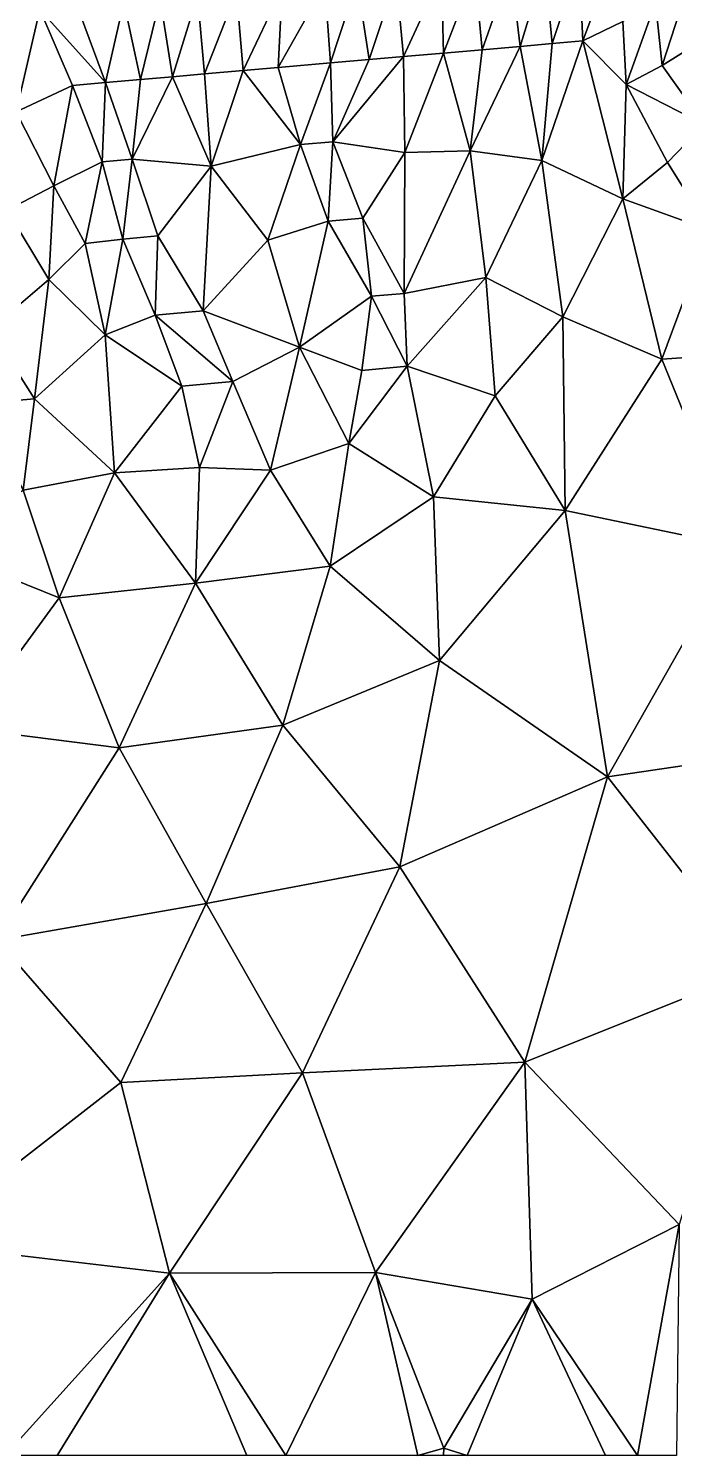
# Model space of a CAD drawing. Extents: x 993 to 3979, y 358 to 2875.
# Drawn here: x 1988 to 2368, y 358 to 1197 of the extents above; entities that cross this region are included whole.
import ezdxf

# ---------------------------------------------------------------- set-up
doc = ezdxf.new("R2010")
doc.units = 0
doc.header["$MEASUREMENT"] = 0

msp = doc.modelspace()

# ---------------------------------------------------------------- linework, layer by layer
at = {"layer": 'modelTopoInnerCoarse_ts', "color": 2}
for points in [[(2291.7, 1234.58, 2576.25), (2277.22, 1186.87, 2592.69), (2271.6, 1232.82, 2564.01), (2291.7, 1234.58, 2576.25)], [(2295.85, 1188.5, 2608.85), (2277.22, 1186.87, 2592.69), (2291.7, 1234.58, 2576.25), (2295.85, 1188.5, 2608.85)], [(2311.91, 1236.34, 2588.23), (2295.85, 1188.5, 2608.85), (2291.7, 1234.58, 2576.25), (2311.91, 1236.34, 2588.23)], [(2311.91, 1236.34, 2588.23), (2314.03, 1190.09, 2626.2), (2295.85, 1188.5, 2608.85), (2311.91, 1236.34, 2588.23)], [(2314.03, 1190.09, 2626.2), (2311.91, 1236.34, 2588.23), (2331.78, 1238.08, 2601.09), (2314.03, 1190.09, 2626.2)], [(2314.03, 1190.09, 2626.2), (2331.78, 1238.08, 2601.09), (2337.59, 1201.45, 2620.51), (2314.03, 1190.09, 2626.2)], [(2204.21, 1226.92, 2546.17), (2188.41, 1179.1, 2566.09), (2181.26, 1224.91, 2541.5), (2204.21, 1226.92, 2546.17)], [(2208.61, 1180.87, 2578.07), (2188.41, 1179.1, 2566.09), (2204.21, 1226.92, 2546.17), (2208.61, 1180.87, 2578.07)], [(2208.61, 1180.87, 2578.07), (2204.21, 1226.92, 2546.17), (2230.88, 1229.26, 2540.9), (2208.61, 1180.87, 2578.07)], [(2208.61, 1180.87, 2578.07), (2230.88, 1229.26, 2540.9), (2232.01, 1182.91, 2581.53), (2208.61, 1180.87, 2578.07)], [(2232.01, 1182.91, 2581.53), (2230.88, 1229.26, 2540.9), (2250.49, 1230.97, 2554.44), (2232.01, 1182.91, 2581.53)], [(2232.01, 1182.91, 2581.53), (2250.49, 1230.97, 2554.44), (2254.69, 1184.9, 2586.9), (2232.01, 1182.91, 2581.53)], [(2271.6, 1232.82, 2564.01), (2254.69, 1184.9, 2586.9), (2250.49, 1230.97, 2554.44), (2271.6, 1232.82, 2564.01)], [(2277.22, 1186.87, 2592.69), (2254.69, 1184.9, 2586.9), (2271.6, 1232.82, 2564.01), (2277.22, 1186.87, 2592.69)], [(2087.37, 1216.7, 2528.44), (2072.75, 1168.98, 2545.24), (2065.42, 1214.78, 2521.13), (2087.37, 1216.7, 2528.44)], [(2091.44, 1170.62, 2561.24), (2072.75, 1168.98, 2545.24), (2087.37, 1216.7, 2528.44), (2091.44, 1170.62, 2561.24)], [(2110.39, 1218.71, 2532.91), (2091.44, 1170.62, 2561.24), (2087.37, 1216.7, 2528.44), (2110.39, 1218.71, 2532.91)], [(2110.39, 1218.71, 2532.91), (2114.23, 1172.61, 2566.32), (2091.44, 1170.62, 2561.24), (2110.39, 1218.71, 2532.91)], [(2137.27, 1221.06, 2527.1), (2114.23, 1172.61, 2566.32), (2110.39, 1218.71, 2532.91), (2137.27, 1221.06, 2527.1)], [(2137.27, 1221.06, 2527.1), (2134.8, 1174.41, 2577.32), (2114.23, 1172.61, 2566.32), (2137.27, 1221.06, 2527.1)], [(2162.28, 1223.25, 2526.28), (2165.57, 1177.1, 2561.13), (2134.8, 1174.41, 2577.32), (2162.28, 1223.25, 2526.28)], [(2162.28, 1223.25, 2526.28), (2134.8, 1174.41, 2577.32), (2137.27, 1221.06, 2527.1), (2162.28, 1223.25, 2526.28)], [(2181.26, 1224.91, 2541.5), (2165.57, 1177.1, 2561.13), (2162.28, 1223.25, 2526.28), (2181.26, 1224.91, 2541.5)], [(2188.41, 1179.1, 2566.09), (2165.57, 1177.1, 2561.13), (2181.26, 1224.91, 2541.5), (2188.41, 1179.1, 2566.09)], [(2360.62, 1175.61, 2651.1), (2356.7, 1212.41, 2626.67), (2376.17, 1223.41, 2631.84), (2360.62, 1175.61, 2651.1)], [(2360.62, 1175.61, 2651.1), (2376.17, 1223.41, 2631.84), (2377.89, 1186.42, 2662.16), (2360.62, 1175.61, 2651.1)], [(1994.7, 1208.59, 2512.16), (2016.63, 1210.51, 2519.52), (2033.24, 1165.52, 2518.91), (1994.7, 1208.59, 2512.16)], [(2044.1, 1212.91, 2512.12), (2033.24, 1165.52, 2518.91), (2016.63, 1210.51, 2519.52), (2044.1, 1212.91, 2512.12)], [(2053.85, 1167.33, 2529.8), (2033.24, 1165.52, 2518.91), (2044.1, 1212.91, 2512.12), (2053.85, 1167.33, 2529.8)], [(2065.42, 1214.78, 2521.13), (2053.85, 1167.33, 2529.8), (2044.1, 1212.91, 2512.12), (2065.42, 1214.78, 2521.13)], [(2072.75, 1168.98, 2545.24), (2053.85, 1167.33, 2529.8), (2065.42, 1214.78, 2521.13), (2072.75, 1168.98, 2545.24)], [(2356.7, 1212.41, 2626.67), (2339.47, 1164.47, 2650.39), (2337.59, 1201.45, 2620.51), (2356.7, 1212.41, 2626.67)], [(2356.7, 1212.41, 2626.67), (2360.62, 1175.61, 2651.1), (2339.47, 1164.47, 2650.39), (2356.7, 1212.41, 2626.67)], [(2337.59, 1201.45, 2620.51), (2339.47, 1164.47, 2650.39), (2314.03, 1190.09, 2626.2), (2337.59, 1201.45, 2620.51)]]:
    msp.add_3dface(points, dxfattribs=at)
at = {"layer": 'modelTopoOuterCoarse_ts', "color": 42}
for points in [[(1994.7, 1208.59, 2512.16), (1955.93, 1197.06, 2488.24), (1962.4, 1252.2, 2488.77), (1994.7, 1208.59, 2512.16)], [(1980.67, 1148.4, 2475.95), (1955.93, 1197.06, 2488.24), (1994.7, 1208.59, 2512.16), (1980.67, 1148.4, 2475.95)], [(2013.89, 1163.83, 2504.67), (1980.67, 1148.4, 2475.95), (1994.7, 1208.59, 2512.16), (2013.89, 1163.83, 2504.67)], [(2033.24, 1165.52, 2518.91), (2013.89, 1163.83, 2504.67), (1994.7, 1208.59, 2512.16), (2033.24, 1165.52, 2518.91)], [(2254.69, 1184.9, 2586.9), (2247.65, 1125.45, 2643.35), (2232.01, 1182.91, 2581.53), (2254.69, 1184.9, 2586.9)], [(2247.65, 1125.45, 2643.35), (2277.22, 1186.87, 2592.69), (2289.89, 1119.8, 2672.05), (2247.65, 1125.45, 2643.35)], [(2277.22, 1186.87, 2592.69), (2247.65, 1125.45, 2643.35), (2254.69, 1184.9, 2586.9), (2277.22, 1186.87, 2592.69)], [(2295.85, 1188.5, 2608.85), (2289.89, 1119.8, 2672.05), (2277.22, 1186.87, 2592.69), (2295.85, 1188.5, 2608.85)], [(2337.47, 1097.21, 2713.76), (2289.89, 1119.8, 2672.05), (2314.03, 1190.09, 2626.2), (2337.47, 1097.21, 2713.76)], [(2314.03, 1190.09, 2626.2), (2289.89, 1119.8, 2672.05), (2295.85, 1188.5, 2608.85), (2314.03, 1190.09, 2626.2)], [(2339.47, 1164.47, 2650.39), (2337.47, 1097.21, 2713.76), (2314.03, 1190.09, 2626.2), (2339.47, 1164.47, 2650.39)], [(2377.89, 1186.42, 2662.16), (2385.25, 1140.96, 2697.78), (2360.62, 1175.61, 2651.1), (2377.89, 1186.42, 2662.16)], [(2165.57, 1177.1, 2561.13), (2147.9, 1129.12, 2586.05), (2134.8, 1174.41, 2577.32), (2165.57, 1177.1, 2561.13)], [(2166.97, 1130.78, 2601.07), (2147.9, 1129.12, 2586.05), (2165.57, 1177.1, 2561.13), (2166.97, 1130.78, 2601.07)], [(2166.97, 1130.78, 2601.07), (2165.57, 1177.1, 2561.13), (2188.41, 1179.1, 2566.09), (2166.97, 1130.78, 2601.07)], [(2188.41, 1179.1, 2566.09), (2208.61, 1180.87, 2578.07), (2166.97, 1130.78, 2601.07), (2188.41, 1179.1, 2566.09)], [(2166.97, 1130.78, 2601.07), (2208.61, 1180.87, 2578.07), (2209.39, 1124.54, 2619.94), (2166.97, 1130.78, 2601.07)], [(2232.01, 1182.91, 2581.53), (2209.39, 1124.54, 2619.94), (2208.61, 1180.87, 2578.07), (2232.01, 1182.91, 2581.53)], [(2209.39, 1124.54, 2619.94), (2232.01, 1182.91, 2581.53), (2247.65, 1125.45, 2643.35), (2209.39, 1124.54, 2619.94)], [(2339.47, 1164.47, 2650.39), (2360.62, 1175.61, 2651.1), (2385.25, 1140.96, 2697.78), (2339.47, 1164.47, 2650.39)], [(2053.85, 1167.33, 2529.8), (2048.97, 1120.46, 2520.64), (2033.24, 1165.52, 2518.91), (2053.85, 1167.33, 2529.8)], [(2053.85, 1167.33, 2529.8), (2072.75, 1168.98, 2545.24), (2048.97, 1120.46, 2520.64), (2053.85, 1167.33, 2529.8)], [(2095.42, 1116.32, 2555.4), (2048.97, 1120.46, 2520.64), (2072.75, 1168.98, 2545.24), (2095.42, 1116.32, 2555.4)], [(2095.42, 1116.32, 2555.4), (2072.75, 1168.98, 2545.24), (2091.44, 1170.62, 2561.24), (2095.42, 1116.32, 2555.4)], [(2114.23, 1172.61, 2566.32), (2095.42, 1116.32, 2555.4), (2091.44, 1170.62, 2561.24), (2114.23, 1172.61, 2566.32)], [(2147.9, 1129.12, 2586.05), (2095.42, 1116.32, 2555.4), (2114.23, 1172.61, 2566.32), (2147.9, 1129.12, 2586.05)], [(2134.8, 1174.41, 2577.32), (2147.9, 1129.12, 2586.05), (2114.23, 1172.61, 2566.32), (2134.8, 1174.41, 2577.32)], [(2002.93, 1104.78, 2474.16), (1980.67, 1148.4, 2475.95), (2013.89, 1163.83, 2504.67), (2002.93, 1104.78, 2474.16)], [(2013.89, 1163.83, 2504.67), (2031.24, 1118.91, 2502.09), (2002.93, 1104.78, 2474.16), (2013.89, 1163.83, 2504.67)], [(2033.24, 1165.52, 2518.91), (2031.24, 1118.91, 2502.09), (2013.89, 1163.83, 2504.67), (2033.24, 1165.52, 2518.91)], [(2048.97, 1120.46, 2520.64), (2031.24, 1118.91, 2502.09), (2033.24, 1165.52, 2518.91), (2048.97, 1120.46, 2520.64)], [(2339.47, 1164.47, 2650.39), (2363.73, 1118.57, 2701.97), (2337.47, 1097.21, 2713.76), (2339.47, 1164.47, 2650.39)], [(2339.47, 1164.47, 2650.39), (2385.25, 1140.96, 2697.78), (2363.73, 1118.57, 2701.97), (2339.47, 1164.47, 2650.39)], [(2002.93, 1104.78, 2474.16), (1975.42, 1090.45, 2453.13), (1980.67, 1148.4, 2475.95), (2002.93, 1104.78, 2474.16)], [(2385.25, 1140.96, 2697.78), (2388.59, 1078.69, 2753.55), (2363.73, 1118.57, 2701.97), (2385.25, 1140.96, 2697.78)], [(2147.9, 1129.12, 2586.05), (2128.66, 1072.84, 2532.88), (2095.42, 1116.32, 2555.4), (2147.9, 1129.12, 2586.05)], [(2164.13, 1084.1, 2586.48), (2128.66, 1072.84, 2532.88), (2147.9, 1129.12, 2586.05), (2164.13, 1084.1, 2586.48)], [(2166.97, 1130.78, 2601.07), (2164.13, 1084.1, 2586.48), (2147.9, 1129.12, 2586.05), (2166.97, 1130.78, 2601.07)], [(2184.59, 1085.89, 2597.75), (2164.13, 1084.1, 2586.48), (2166.97, 1130.78, 2601.07), (2184.59, 1085.89, 2597.75)], [(2166.97, 1130.78, 2601.07), (2209.39, 1124.54, 2619.94), (2184.59, 1085.89, 2597.75), (2166.97, 1130.78, 2601.07)], [(2208.94, 1041.58, 2576.52), (2184.59, 1085.89, 2597.75), (2209.39, 1124.54, 2619.94), (2208.94, 1041.58, 2576.52)], [(2257.02, 1050.96, 2645), (2208.94, 1041.58, 2576.52), (2247.65, 1125.45, 2643.35), (2257.02, 1050.96, 2645)], [(2209.39, 1124.54, 2619.94), (2247.65, 1125.45, 2643.35), (2208.94, 1041.58, 2576.52), (2209.39, 1124.54, 2619.94)], [(2247.65, 1125.45, 2643.35), (2289.89, 1119.8, 2672.05), (2257.02, 1050.96, 2645), (2247.65, 1125.45, 2643.35)], [(2031.24, 1118.91, 2502.09), (2021.28, 1070.98, 2489.47), (2002.93, 1104.78, 2474.16), (2031.24, 1118.91, 2502.09)], [(2043.46, 1073.54, 2513.15), (2021.28, 1070.98, 2489.47), (2031.24, 1118.91, 2502.09), (2043.46, 1073.54, 2513.15)], [(2048.97, 1120.46, 2520.64), (2043.46, 1073.54, 2513.15), (2031.24, 1118.91, 2502.09), (2048.97, 1120.46, 2520.64)], [(2064.09, 1075.35, 2524.01), (2043.46, 1073.54, 2513.15), (2048.97, 1120.46, 2520.64), (2064.09, 1075.35, 2524.01)], [(2095.42, 1116.32, 2555.4), (2064.09, 1075.35, 2524.01), (2048.97, 1120.46, 2520.64), (2095.42, 1116.32, 2555.4)], [(2095.42, 1116.32, 2555.4), (2090.76, 1031.24, 2496.59), (2064.09, 1075.35, 2524.01), (2095.42, 1116.32, 2555.4)], [(2090.76, 1031.24, 2496.59), (2095.42, 1116.32, 2555.4), (2128.66, 1072.84, 2532.88), (2090.76, 1031.24, 2496.59)], [(2302.27, 1027.85, 2680.02), (2257.02, 1050.96, 2645), (2289.89, 1119.8, 2672.05), (2302.27, 1027.85, 2680.02)], [(2289.89, 1119.8, 2672.05), (2337.47, 1097.21, 2713.76), (2302.27, 1027.85, 2680.02), (2289.89, 1119.8, 2672.05)], [(2363.73, 1118.57, 2701.97), (2388.59, 1078.69, 2753.55), (2337.47, 1097.21, 2713.76), (2363.73, 1118.57, 2701.97)], [(2002.93, 1104.78, 2474.16), (1999.92, 1049.67, 2473.18), (1975.42, 1090.45, 2453.13), (2002.93, 1104.78, 2474.16)], [(1999.92, 1049.67, 2473.18), (2002.93, 1104.78, 2474.16), (2021.28, 1070.98, 2489.47), (1999.92, 1049.67, 2473.18)], [(2302.27, 1027.85, 2680.02), (2337.47, 1097.21, 2713.76), (2360.34, 1002.91, 2696.23), (2302.27, 1027.85, 2680.02)], [(2388.59, 1078.69, 2753.55), (2360.34, 1002.91, 2696.23), (2337.47, 1097.21, 2713.76), (2388.59, 1078.69, 2753.55)], [(1999.92, 1049.67, 2473.18), (1965.5, 1020.28, 2435.52), (1975.42, 1090.45, 2453.13), (1999.92, 1049.67, 2473.18)], [(2128.66, 1072.84, 2532.88), (2164.13, 1084.1, 2586.48), (2147.3, 1009.94, 2522.59), (2128.66, 1072.84, 2532.88)], [(2189.73, 1039.9, 2561.9), (2147.3, 1009.94, 2522.59), (2164.13, 1084.1, 2586.48), (2189.73, 1039.9, 2561.9)], [(2184.59, 1085.89, 2597.75), (2189.73, 1039.9, 2561.9), (2164.13, 1084.1, 2586.48), (2184.59, 1085.89, 2597.75)], [(2189.73, 1039.9, 2561.9), (2184.59, 1085.89, 2597.75), (2208.94, 1041.58, 2576.52), (2189.73, 1039.9, 2561.9)], [(2064.09, 1075.35, 2524.01), (2062.53, 1028.77, 2505.99), (2043.46, 1073.54, 2513.15), (2064.09, 1075.35, 2524.01)], [(2064.09, 1075.35, 2524.01), (2090.76, 1031.24, 2496.59), (2062.53, 1028.77, 2505.99), (2064.09, 1075.35, 2524.01)], [(2360.34, 1002.91, 2696.23), (2388.59, 1078.69, 2753.55), (2421.3, 1007.08, 2729.31), (2360.34, 1002.91, 2696.23)], [(2021.28, 1070.98, 2489.47), (2033.05, 1017.29, 2470.22), (1999.92, 1049.67, 2473.18), (2021.28, 1070.98, 2489.47)], [(2021.28, 1070.98, 2489.47), (2043.46, 1073.54, 2513.15), (2033.05, 1017.29, 2470.22), (2021.28, 1070.98, 2489.47)], [(2062.53, 1028.77, 2505.99), (2033.05, 1017.29, 2470.22), (2043.46, 1073.54, 2513.15), (2062.53, 1028.77, 2505.99)], [(2147.3, 1009.94, 2522.59), (2090.76, 1031.24, 2496.59), (2128.66, 1072.84, 2532.88), (2147.3, 1009.94, 2522.59)], [(1965.5, 1020.28, 2435.52), (1999.92, 1049.67, 2473.18), (1991.53, 979.5, 2432.61), (1965.5, 1020.28, 2435.52)], [(1999.92, 1049.67, 2473.18), (2033.05, 1017.29, 2470.22), (1991.53, 979.5, 2432.61), (1999.92, 1049.67, 2473.18)], [(2208.94, 1041.58, 2576.52), (2257.02, 1050.96, 2645), (2210.75, 998.75, 2579.54), (2208.94, 1041.58, 2576.52)], [(2257.02, 1050.96, 2645), (2262.5, 981.42, 2613.5), (2210.75, 998.75, 2579.54), (2257.02, 1050.96, 2645)], [(2302.27, 1027.85, 2680.02), (2262.5, 981.42, 2613.5), (2257.02, 1050.96, 2645), (2302.27, 1027.85, 2680.02)], [(2210.75, 998.75, 2579.54), (2189.73, 1039.9, 2561.9), (2208.94, 1041.58, 2576.52), (2210.75, 998.75, 2579.54)], [(2184.06, 996.25, 2559.26), (2147.3, 1009.94, 2522.59), (2189.73, 1039.9, 2561.9), (2184.06, 996.25, 2559.26)], [(2210.75, 998.75, 2579.54), (2184.06, 996.25, 2559.26), (2189.73, 1039.9, 2561.9), (2210.75, 998.75, 2579.54)], [(2062.53, 1028.77, 2505.99), (2078.22, 987, 2475.81), (2033.05, 1017.29, 2470.22), (2062.53, 1028.77, 2505.99)], [(2108.09, 989.75, 2487.57), (2062.53, 1028.77, 2505.99), (2090.76, 1031.24, 2496.59), (2108.09, 989.75, 2487.57)], [(2108.09, 989.75, 2487.57), (2078.22, 987, 2475.81), (2062.53, 1028.77, 2505.99), (2108.09, 989.75, 2487.57)], [(2108.09, 989.75, 2487.57), (2090.76, 1031.24, 2496.59), (2147.3, 1009.94, 2522.59), (2108.09, 989.75, 2487.57)], [(2303.57, 913.99, 2584.16), (2262.5, 981.42, 2613.5), (2302.27, 1027.85, 2680.02), (2303.57, 913.99, 2584.16)], [(2302.27, 1027.85, 2680.02), (2360.34, 1002.91, 2696.23), (2303.57, 913.99, 2584.16), (2302.27, 1027.85, 2680.02)], [(1965.5, 1020.28, 2435.52), (1991.53, 979.5, 2432.61), (1961.81, 977, 2420.47), (1965.5, 1020.28, 2435.52)], [(2038.53, 936.03, 2447.84), (1991.53, 979.5, 2432.61), (2033.05, 1017.29, 2470.22), (2038.53, 936.03, 2447.84)], [(2078.22, 987, 2475.81), (2038.53, 936.03, 2447.84), (2033.05, 1017.29, 2470.22), (2078.22, 987, 2475.81)], [(2130.26, 937.6, 2504.36), (2108.09, 989.75, 2487.57), (2147.3, 1009.94, 2522.59), (2130.26, 937.6, 2504.36)], [(2130.26, 937.6, 2504.36), (2147.3, 1009.94, 2522.59), (2176.29, 953.3, 2538.67), (2130.26, 937.6, 2504.36)], [(2184.06, 996.25, 2559.26), (2176.29, 953.3, 2538.67), (2147.3, 1009.94, 2522.59), (2184.06, 996.25, 2559.26)], [(2421.3, 1007.08, 2729.31), (2405.24, 892.73, 2622.63), (2360.34, 1002.91, 2696.23), (2421.3, 1007.08, 2729.31)], [(2210.75, 998.75, 2579.54), (2226.07, 921.87, 2553.33), (2176.29, 953.3, 2538.67), (2210.75, 998.75, 2579.54)], [(2184.06, 996.25, 2559.26), (2210.75, 998.75, 2579.54), (2176.29, 953.3, 2538.67), (2184.06, 996.25, 2559.26)], [(2210.75, 998.75, 2579.54), (2262.5, 981.42, 2613.5), (2226.07, 921.87, 2553.33), (2210.75, 998.75, 2579.54)], [(2405.24, 892.73, 2622.63), (2303.57, 913.99, 2584.16), (2360.34, 1002.91, 2696.23), (2405.24, 892.73, 2622.63)], [(2078.22, 987, 2475.81), (2088.56, 939.23, 2480.16), (2038.53, 936.03, 2447.84), (2078.22, 987, 2475.81)], [(2108.09, 989.75, 2487.57), (2088.56, 939.23, 2480.16), (2078.22, 987, 2475.81), (2108.09, 989.75, 2487.57)], [(2088.56, 939.23, 2480.16), (2108.09, 989.75, 2487.57), (2130.26, 937.6, 2504.36), (2088.56, 939.23, 2480.16)], [(1991.53, 979.5, 2432.61), (1984.92, 925.93, 2419.62), (1961.81, 977, 2420.47), (1991.53, 979.5, 2432.61)], [(2038.53, 936.03, 2447.84), (1984.92, 925.93, 2419.62), (1991.53, 979.5, 2432.61), (2038.53, 936.03, 2447.84)], [(2226.07, 921.87, 2553.33), (2262.5, 981.42, 2613.5), (2303.57, 913.99, 2584.16), (2226.07, 921.87, 2553.33)], [(2176.29, 953.3, 2538.67), (2165.36, 881.15, 2512.65), (2130.26, 937.6, 2504.36), (2176.29, 953.3, 2538.67)], [(2176.29, 953.3, 2538.67), (2226.07, 921.87, 2553.33), (2165.36, 881.15, 2512.65), (2176.29, 953.3, 2538.67)], [(2005.95, 862.51, 2451.46), (1984.92, 925.93, 2419.62), (2038.53, 936.03, 2447.84), (2005.95, 862.51, 2451.46)], [(2005.95, 862.51, 2451.46), (2038.53, 936.03, 2447.84), (2086.23, 871.25, 2475.67), (2005.95, 862.51, 2451.46)], [(2038.53, 936.03, 2447.84), (2088.56, 939.23, 2480.16), (2086.23, 871.25, 2475.67), (2038.53, 936.03, 2447.84)], [(2086.23, 871.25, 2475.67), (2088.56, 939.23, 2480.16), (2130.26, 937.6, 2504.36), (2086.23, 871.25, 2475.67)], [(2130.26, 937.6, 2504.36), (2165.36, 881.15, 2512.65), (2086.23, 871.25, 2475.67), (2130.26, 937.6, 2504.36)], [(2005.95, 862.51, 2451.46), (1929.17, 893.54, 2429.03), (1984.92, 925.93, 2419.62), (2005.95, 862.51, 2451.46)], [(2226.07, 921.87, 2553.33), (2229.75, 825.77, 2526.03), (2165.36, 881.15, 2512.65), (2226.07, 921.87, 2553.33)], [(2226.07, 921.87, 2553.33), (2303.57, 913.99, 2584.16), (2229.75, 825.77, 2526.03), (2226.07, 921.87, 2553.33)], [(2303.57, 913.99, 2584.16), (2328.51, 757.21, 2595.47), (2229.75, 825.77, 2526.03), (2303.57, 913.99, 2584.16)], [(2328.51, 757.21, 2595.47), (2303.57, 913.99, 2584.16), (2405.24, 892.73, 2622.63), (2328.51, 757.21, 2595.47)], [(2005.95, 862.51, 2451.46), (1949.92, 785.99, 2479.23), (1929.17, 893.54, 2429.03), (2005.95, 862.51, 2451.46)], [(2405.24, 892.73, 2622.63), (2432.45, 772.5, 2636.25), (2328.51, 757.21, 2595.47), (2405.24, 892.73, 2622.63)], [(2165.36, 881.15, 2512.65), (2137.62, 787.75, 2518.09), (2086.23, 871.25, 2475.67), (2165.36, 881.15, 2512.65)], [(2229.75, 825.77, 2526.03), (2137.62, 787.75, 2518.09), (2165.36, 881.15, 2512.65), (2229.75, 825.77, 2526.03)], [(2005.95, 862.51, 2451.46), (2086.23, 871.25, 2475.67), (2041.3, 774.45, 2509.13), (2005.95, 862.51, 2451.46)], [(2137.62, 787.75, 2518.09), (2041.3, 774.45, 2509.13), (2086.23, 871.25, 2475.67), (2137.62, 787.75, 2518.09)], [(2005.95, 862.51, 2451.46), (2041.3, 774.45, 2509.13), (1949.92, 785.99, 2479.23), (2005.95, 862.51, 2451.46)], [(2137.62, 787.75, 2518.09), (2229.75, 825.77, 2526.03), (2206.36, 704.36, 2567.71), (2137.62, 787.75, 2518.09)], [(2206.36, 704.36, 2567.71), (2229.75, 825.77, 2526.03), (2328.51, 757.21, 2595.47), (2206.36, 704.36, 2567.71)], [(2041.3, 774.45, 2509.13), (1969.48, 661.28, 2554.42), (1949.92, 785.99, 2479.23), (2041.3, 774.45, 2509.13)], [(2137.62, 787.75, 2518.09), (2092.54, 682.89, 2589.04), (2041.3, 774.45, 2509.13), (2137.62, 787.75, 2518.09)], [(2092.54, 682.89, 2589.04), (2137.62, 787.75, 2518.09), (2206.36, 704.36, 2567.71), (2092.54, 682.89, 2589.04)], [(1969.48, 661.28, 2554.42), (2041.3, 774.45, 2509.13), (2092.54, 682.89, 2589.04), (1969.48, 661.28, 2554.42)], [(2432.45, 772.5, 2636.25), (2416.93, 644.33, 2712.26), (2328.51, 757.21, 2595.47), (2432.45, 772.5, 2636.25)], [(2206.36, 704.36, 2567.71), (2328.51, 757.21, 2595.47), (2279.9, 589.44, 2689.51), (2206.36, 704.36, 2567.71)], [(2279.9, 589.44, 2689.51), (2328.51, 757.21, 2595.47), (2416.93, 644.33, 2712.26), (2279.9, 589.44, 2689.51)], [(2149.18, 583.19, 2638.6), (2092.54, 682.89, 2589.04), (2206.36, 704.36, 2567.71), (2149.18, 583.19, 2638.6)], [(2206.36, 704.36, 2567.71), (2279.9, 589.44, 2689.51), (2149.18, 583.19, 2638.6), (2206.36, 704.36, 2567.71)], [(2042.33, 577.66, 2620.52), (1969.48, 661.28, 2554.42), (2092.54, 682.89, 2589.04), (2042.33, 577.66, 2620.52)], [(2149.18, 583.19, 2638.6), (2042.33, 577.66, 2620.52), (2092.54, 682.89, 2589.04), (2149.18, 583.19, 2638.6)], [(1969.48, 661.28, 2554.42), (2042.33, 577.66, 2620.52), (1920.72, 482.99, 2611.3), (1969.48, 661.28, 2554.42)], [(2279.9, 589.44, 2689.51), (2416.93, 644.33, 2712.26), (2370.54, 494.09, 2738.16), (2279.9, 589.44, 2689.51)], [(2279.9, 589.44, 2689.51), (2192.09, 465.93, 2694.92), (2149.18, 583.19, 2638.6), (2279.9, 589.44, 2689.51)], [(2279.9, 589.44, 2689.51), (2284.13, 450.15, 2719.46), (2192.09, 465.93, 2694.92), (2279.9, 589.44, 2689.51)], [(2284.13, 450.15, 2719.46), (2279.9, 589.44, 2689.51), (2370.54, 494.09, 2738.16), (2284.13, 450.15, 2719.46)], [(2149.18, 583.19, 2638.6), (2070.85, 465.4, 2661.22), (2042.33, 577.66, 2620.52), (2149.18, 583.19, 2638.6)], [(2070.85, 465.4, 2661.22), (2149.18, 583.19, 2638.6), (2192.09, 465.93, 2694.92), (2070.85, 465.4, 2661.22)], [(2042.33, 577.66, 2620.52), (2070.85, 465.4, 2661.22), (1920.72, 482.99, 2611.3), (2042.33, 577.66, 2620.52)], [(2370.54, 494.09, 2738.16), (2346.17, 358.24, 2725.25), (2284.13, 450.15, 2719.46), (2370.54, 494.09, 2738.16)], [(2370.54, 494.09, 2738.16), (2369.09, 358.24, 2731.43), (2346.17, 358.24, 2725.25), (2370.54, 494.09, 2738.16)], [(1974.35, 358.24, 2653.3), (1920.72, 482.99, 2611.3), (2070.85, 465.4, 2661.22), (1974.35, 358.24, 2653.3)], [(2004.86, 358.24, 2662.72), (1974.35, 358.24, 2653.3), (2070.85, 465.4, 2661.22), (2004.86, 358.24, 2662.72)], [(2004.86, 358.24, 2662.72), (2070.85, 465.4, 2661.22), (2116.44, 358.24, 2687.3), (2004.86, 358.24, 2662.72)], [(2192.09, 465.93, 2694.92), (2139.24, 358.24, 2693.65), (2070.85, 465.4, 2661.22), (2192.09, 465.93, 2694.92)], [(2070.85, 465.4, 2661.22), (2139.24, 358.24, 2693.65), (2116.44, 358.24, 2687.3), (2070.85, 465.4, 2661.22)], [(2139.24, 358.24, 2693.65), (2192.09, 465.93, 2694.92), (2216.91, 358.24, 2705.83), (2139.24, 358.24, 2693.65)], [(2232.17, 362.47, 2707.95), (2192.09, 465.93, 2694.92), (2284.13, 450.15, 2719.46), (2232.17, 362.47, 2707.95)], [(2216.91, 358.24, 2705.83), (2192.09, 465.93, 2694.92), (2232.17, 362.47, 2707.95), (2216.91, 358.24, 2705.83)], [(2232.17, 362.47, 2707.95), (2284.13, 450.15, 2719.46), (2246, 358.24, 2709.8), (2232.17, 362.47, 2707.95)], [(2246, 358.24, 2709.8), (2284.13, 450.15, 2719.46), (2327.34, 358.24, 2721.77), (2246, 358.24, 2709.8)], [(2284.13, 450.15, 2719.46), (2346.17, 358.24, 2725.25), (2327.34, 358.24, 2721.77), (2284.13, 450.15, 2719.46)], [(2232.17, 362.47, 2707.95), (2231.97, 358.24, 2707.38), (2216.91, 358.24, 2705.83), (2232.17, 362.47, 2707.95)], [(2231.97, 358.24, 2707.38), (2232.17, 362.47, 2707.95), (2246, 358.24, 2709.8), (2231.97, 358.24, 2707.38)]]:
    msp.add_3dface(points, dxfattribs=at)

doc.saveas('drawing.dxf')
